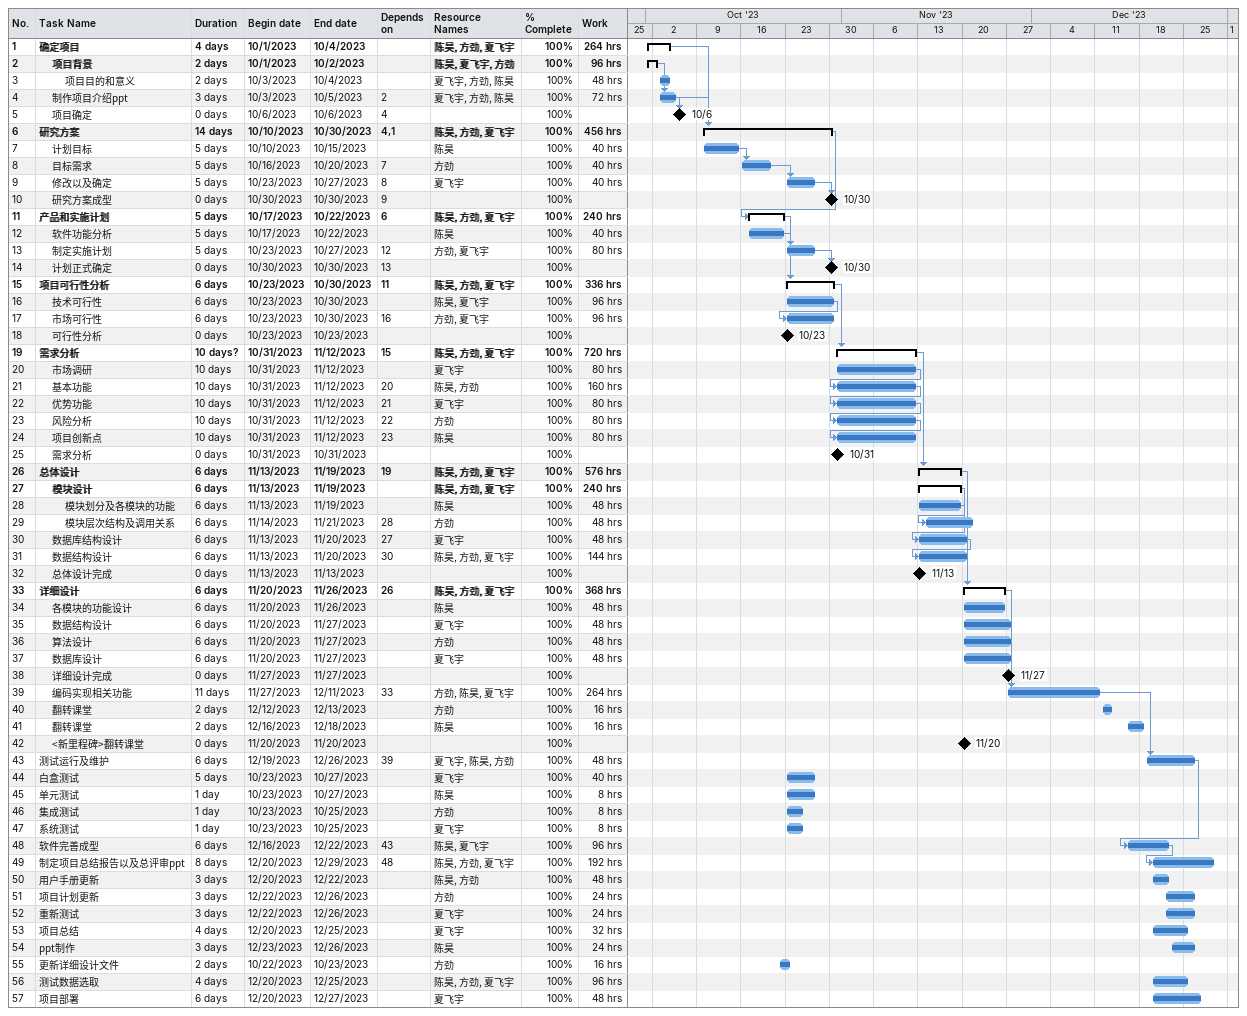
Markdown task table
| ID | Level | Task | Duration | Start | Finish | Predecessors | Resources | % complete | Work (h) |
|---|---|---|---|---|---|---|---|---|---|
| 1 | 1 | **确定项目** | 4d | 2023-10-01 | 2023-10-04 |  | 陈昊, 方劲, 夏飞宇 | 100 | 264 |
| 2 | 2 | **项目背景** | 2d | 2023-10-01 | 2023-10-02 |  | 陈昊, 夏飞宇, 方劲 | 100 | 96 |
| 3 | 3 | 项目目的和意义 | 2d | 2023-10-03 | 2023-10-04 |  | 夏飞宇, 方劲, 陈昊 | 100 | 48 |
| 4 | 2 | 制作项目介绍ppt | 3d | 2023-10-03 | 2023-10-05 | 2 | 夏飞宇, 方劲, 陈昊 | 100 | 72 |
| 5 | 2 | 项目确定 | 0d | 2023-10-06 | 2023-10-06 | 4 |  | 100 |  |
| 6 | 1 | **研究方案** | 14d | 2023-10-10 | 2023-10-30 | 4, 1 | 陈昊, 方劲, 夏飞宇 | 100 | 456 |
| 7 | 2 | 计划目标 | 5d | 2023-10-10 | 2023-10-15 |  | 陈昊 | 100 | 40 |
| 8 | 2 | 目标需求 | 5d | 2023-10-16 | 2023-10-20 | 7 | 方劲 | 100 | 40 |
| 9 | 2 | 修改以及确定 | 5d | 2023-10-23 | 2023-10-27 | 8 | 夏飞宇 | 100 | 40 |
| 10 | 2 | 研究方案成型 | 0d | 2023-10-30 | 2023-10-30 | 9 |  | 100 |  |
| 11 | 1 | **产品和实施计划** | 5d | 2023-10-17 | 2023-10-22 | 6 | 陈昊, 方劲, 夏飞宇 | 100 | 240 |
| 12 | 2 | 软件功能分析 | 5d | 2023-10-17 | 2023-10-22 |  | 陈昊 | 100 | 40 |
| 13 | 2 | 制定实施计划 | 5d | 2023-10-23 | 2023-10-27 | 12 | 方劲, 夏飞宇 | 100 | 80 |
| 14 | 2 | 计划正式确定 | 0d | 2023-10-30 | 2023-10-30 | 13 |  | 100 |  |
| 15 | 1 | **项目可行性分析** | 6d | 2023-10-23 | 2023-10-30 | 11 | 陈昊, 方劲, 夏飞宇 | 100 | 336 |
| 16 | 2 | 技术可行性 | 6d | 2023-10-23 | 2023-10-30 |  | 陈昊, 夏飞宇 | 100 | 96 |
| 17 | 2 | 市场可行性 | 6d | 2023-10-23 | 2023-10-30 | 16 | 方劲, 夏飞宇 | 100 | 96 |
| 18 | 2 | 可行性分析 | 0d | 2023-10-23 | 2023-10-23 |  |  | 100 |  |
| 19 | 1 | **需求分析** | 10d? | 2023-10-31 | 2023-11-12 | 15 | 陈昊, 方劲, 夏飞宇 | 100 | 720 |
| 20 | 2 | 市场调研 | 10d | 2023-10-31 | 2023-11-12 |  | 夏飞宇 | 100 | 80 |
| 21 | 2 | 基本功能 | 10d | 2023-10-31 | 2023-11-12 | 20 | 陈昊, 方劲 | 100 | 160 |
| 22 | 2 | 优势功能 | 10d | 2023-10-31 | 2023-11-12 | 21 | 夏飞宇 | 100 | 80 |
| 23 | 2 | 风险分析 | 10d | 2023-10-31 | 2023-11-12 | 22 | 方劲 | 100 | 80 |
| 24 | 2 | 项目创新点 | 10d | 2023-10-31 | 2023-11-12 | 23 | 陈昊 | 100 | 80 |
| 25 | 2 | 需求分析 | 0d | 2023-10-31 | 2023-10-31 |  |  | 100 |  |
| 26 | 1 | **总体设计** | 6d | 2023-11-13 | 2023-11-19 | 19 | 陈昊, 方劲, 夏飞宇 | 100 | 576 |
| 27 | 2 | **模块设计** | 6d | 2023-11-13 | 2023-11-19 |  | 陈昊, 方劲, 夏飞宇 | 100 | 240 |
| 28 | 3 | 模块划分及各模块的功能 | 6d | 2023-11-13 | 2023-11-19 |  | 陈昊 | 100 | 48 |
| 29 | 3 | 模块层次结构及调用关系 | 6d | 2023-11-14 | 2023-11-21 | 28 | 方劲 | 100 | 48 |
| 30 | 2 | 数据库结构设计 | 6d | 2023-11-13 | 2023-11-20 | 27 | 夏飞宇 | 100 | 48 |
| 31 | 2 | 数据结构设计 | 6d | 2023-11-13 | 2023-11-20 | 30 | 陈昊, 方劲, 夏飞宇 | 100 | 144 |
| 32 | 2 | 总体设计完成 | 0d | 2023-11-13 | 2023-11-13 |  |  | 100 |  |
| 33 | 1 | **详细设计** | 6d | 2023-11-20 | 2023-11-26 | 26 | 陈昊, 方劲, 夏飞宇 | 100 | 368 |
| 34 | 2 | 各模块的功能设计 | 6d | 2023-11-20 | 2023-11-26 |  | 陈昊 | 100 | 48 |
| 35 | 2 | 数据结构设计 | 6d | 2023-11-20 | 2023-11-27 |  | 夏飞宇 | 100 | 48 |
| 36 | 2 | 算法设计 | 6d | 2023-11-20 | 2023-11-27 |  | 方劲 | 100 | 48 |
| 37 | 2 | 数据库设计 | 6d | 2023-11-20 | 2023-11-27 |  | 夏飞宇 | 100 | 48 |
| 38 | 2 | 详细设计完成 | 0d | 2023-11-27 | 2023-11-27 |  |  | 100 |  |
| 39 | 2 | 编码实现相关功能 | 11d | 2023-11-27 | 2023-12-11 | 33 | 方劲, 陈昊, 夏飞宇 | 100 | 264 |
| 40 | 2 | 翻转课堂 | 2d | 2023-12-12 | 2023-12-13 |  | 方劲 | 100 | 16 |
| 41 | 2 | 翻转课堂 | 2d | 2023-12-16 | 2023-12-18 |  | 陈昊 | 100 | 16 |
| 42 | 2 | <新里程碑>翻转课堂 | 0d | 2023-11-20 | 2023-11-20 |  |  | 100 |  |
| 43 | 1 | 测试运行及维护 | 6d | 2023-12-19 | 2023-12-26 | 39 | 夏飞宇, 陈昊, 方劲 | 100 | 48 |
| 44 | 1 | 白盒测试 | 5d | 2023-10-23 | 2023-10-27 |  | 夏飞宇 | 100 | 40 |
| 45 | 1 | 单元测试 | 1d | 2023-10-23 | 2023-10-27 |  | 陈昊 | 100 | 8 |
| 46 | 1 | 集成测试 | 1d | 2023-10-23 | 2023-10-25 |  | 方劲 | 100 | 8 |
| 47 | 1 | 系统测试 | 1d | 2023-10-23 | 2023-10-25 |  | 夏飞宇 | 100 | 8 |
| 48 | 1 | 软件完善成型 | 6d | 2023-12-16 | 2023-12-22 | 43 | 陈昊, 夏飞宇 | 100 | 96 |
| 49 | 1 | 制定项目总结报告以及总评审ppt | 8d | 2023-12-20 | 2023-12-29 | 48 | 陈昊, 方劲, 夏飞宇 | 100 | 192 |
| 50 | 1 | 用户手册更新 | 3d | 2023-12-20 | 2023-12-22 |  | 陈昊, 方劲 | 100 | 48 |
| 51 | 1 | 项目计划更新 | 3d | 2023-12-22 | 2023-12-26 |  | 方劲 | 100 | 24 |
| 52 | 1 | 重新测试 | 3d | 2023-12-22 | 2023-12-26 |  | 夏飞宇 | 100 | 24 |
| 53 | 1 | 项目总结 | 4d | 2023-12-20 | 2023-12-25 |  | 夏飞宇 | 100 | 32 |
| 54 | 1 | ppt制作 | 3d | 2023-12-23 | 2023-12-26 |  | 陈昊 | 100 | 24 |
| 55 | 1 | 更新详细设计文件 | 2d | 2023-10-22 | 2023-10-23 |  | 方劲 | 100 | 16 |
| 56 | 1 | 测试数据选取 | 4d | 2023-12-20 | 2023-12-25 |  | 陈昊, 方劲, 夏飞宇 | 100 | 96 |
| 57 | 1 | 项目部署 | 6d | 2023-12-20 | 2023-12-27 |  | 夏飞宇 | 100 | 48 |
